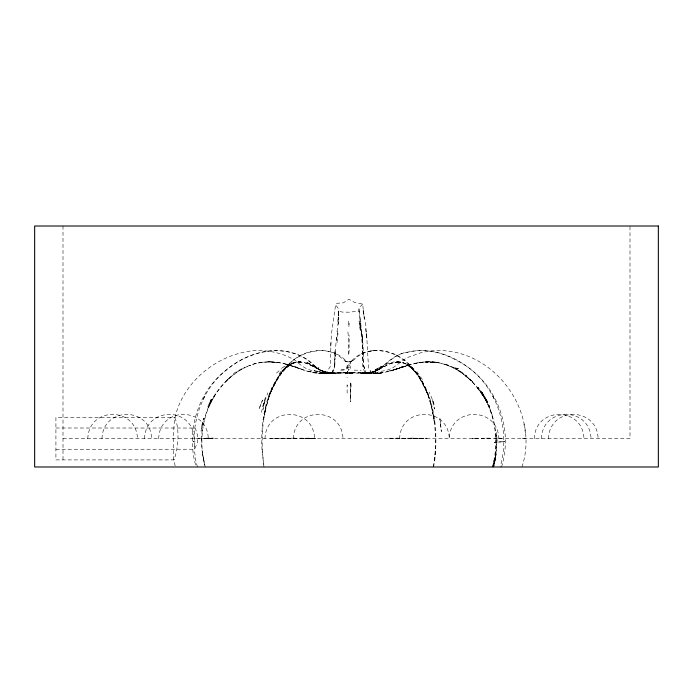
<?xml version="1.0" encoding="UTF-8"?>
<svg xmlns="http://www.w3.org/2000/svg" width="693" height="693" viewBox="0 0 693 693"><rect width="100%" height="100%" fill="white"/><g stroke="black" fill="none" stroke-linecap="round" stroke-linejoin="round"><path stroke-width="0.52" stroke-dasharray="3.46 2.6" d="M348.865 366.588L348.874 364.241M350.493 383.012L350.467 401.767L350.493 383.012L351.134 387.456L350.979 383.021M334.832 365.228L334.91 361.555M363.08 361.036L362.699 345.053M334.684 366.311L334.962 350.441L334.684 366.311L332.38 373.596L323.12 371.613L314.241 366.398L319.603 369.889L310.161 364.717L303.803 362.404L297.999 361.815L300.944 361.824L295.963 362.413L291.779 363.894L293.971 362.734L289.457 365.315L291.892 363.47L285.689 368.416L288.314 366.043C280.293 373.354 274.593 382.848 270.409 392.792L278.3 377.685C271.344 388.6 267.186 400.996 264.657 413.617L264.804 412.959C261.46 430.769 261.278 449.116 264.284 466.987M175.121 465.861L173.588 458.411A20.989 1.351 81.1 0 0 173.441 455.145L173.215 438.227L174.186 423.605A20.764 1.923 -77.4 0 0 174.541 419.741C181.921 382.06 217.463 353.603 255.076 350.545C268.945 350.104 283.082 353.135 295.053 360.282C300.372 364.977 306.037 369.767 313.331 370.79C319.551 372.384 326.152 373.198 332.519 372.921C332.761 369.854 334.667 367.281 334.78 364.163L334.563 366.32L334.736 364.154M383.186 372.6L376.905 373.674L370.729 373.103L370.434 370.547L368.659 368.329C367.056 348.726 367.359 328.638 362.941 309.208L364.301 318.997L362.656 304.062L354.478 302.373L349.003 299.255L343.347 302.824L337.335 303.248L335.707 304.106L331.332 334.754L330.154 366.701L328.006 370.019L327.33 373.146C312.889 375.208 299.367 367.697 285.689 364.284M330.708 346.188L330.899 340.488M362.656 304.062L359.113 307.813L359.069 311.157L348.934 312.188L342.082 312.067L338.738 311.105L338.349 319.421L338.634 308.931L335.559 304.747M350.208 398.328L350.45 389.691L349.8 392.784M433.688 466.987L435.62 450.06C437.508 416.519 430.084 376.472 399.506 357.207C384.624 347.947 362.941 347.479 350.935 361.694L349.826 364.059M348.276 324.696L348.64 318.789M495.963 453.517L496.924 441.302L495.634 457.571L493.737 466.987L496.084 454.287L493.416 466.987L495.963 453.517L494.291 463.409M434.762 460.438L435.62 450.06M337.041 331.609L338.782 318.156M337.032 342.585L337.941 333.74L337.638 330.899L336.59 340.358M348.865 326.628L349.359 322.176M336.573 337.015L335.646 346.985L335.698 356.791M194.291 446.431L194.43 443.953A10.395 2.244 87.2 0 0 194.551 440.999L194.681 437.846A10.334 2.339 -85.5 0 0 194.742 434.026L194.664 432.085A10.499 0.996 -82.4 0 0 194.733 429.868L194.733 429.452A10.49 0.632 -81.2 0 0 194.742 428.482C196.344 417.247 199.497 406.063 204.963 396.084M347.098 373.7L347.436 371.145L347.47 373.718L350.467 373.657L353.716 372.591L345.114 372.895L347.47 373.718M433.368 466.987C436.14 450.199 436.243 432.995 433.42 416.198L434.624 424.038C432.484 407.874 428.3 391.606 419.404 377.754L427.226 392.784C422.825 383.004 417.498 373.241 409.355 366.069L416.311 373.276L411.321 367.844L402.399 362.118L405.188 363.556L400.233 362.136L395.746 361.885L403.213 362.17M347.02 377.72L347.115 377.2M347.973 368.615L348.232 367.29L349.549 367.576M87.803 438.634C88.678 406.384 136.547 406.384 137.422 438.634M101.984 438.634C102.859 406.384 150.719 406.384 151.594 438.634M144.508 438.634C145.383 406.384 193.243 406.384 194.118 438.634M158.68 438.634C159.555 406.384 207.424 406.384 208.29 438.634M264.995 438.634C265.869 406.384 313.73 406.384 314.605 438.634M293.347 438.634C294.213 406.384 342.082 406.384 342.957 438.634M399.653 438.634C400.528 406.384 448.397 406.384 449.272 438.634C450.138 406.384 498.007 406.384 498.882 438.634M534.32 438.634C535.195 406.384 583.056 406.384 583.93 438.634M541.406 438.634C542.281 406.384 590.141 406.384 591.016 438.634M548.492 438.634C549.367 406.384 597.236 406.384 598.102 438.634M492.428 466.987C499.826 439.934 494.958 409.147 477.001 387.24L484.883 398.518C472.825 377.763 450.658 360.507 425.649 361.902L438.912 362.621C416.961 358.073 397.591 371.595 376.334 373.674L364.856 372.929L362.777 366.64L362.274 344.568L358.783 308.584M194.742 428.465L195.131 428.274A10.802 2.547 -82.8 0 1 195.582 429.062L197.626 435.507A8.862 4.972 -86.5 0 1 197.782 437.846L197.141 443.251L194.802 448.795A10.655 1.793 80.9 0 1 194.473 449.237L55.916 449.272M338.106 324.679L339.024 320.521M265.384 397.314L261.14 413.331M493.381 466.987L495.634 457.571M492.749 466.987C499.662 442.212 496.041 414.518 481.652 393.044L488.643 405.63M501.533 466.987C514.033 426.931 495.278 379.712 457.311 360.819C441.658 351.775 422.574 347.661 404.937 352.867C392.862 354.937 385.637 365.176 375.771 370.85L377.442 370.149L369.811 372.591L371.673 372.271L365.09 372.947L350.987 372.903L351.325 373.406M332.259 373.111L333.125 369.949L332.38 373.596C345.478 371.682 359.043 374.333 372.184 372.245L370.348 372.462C384.78 369.655 391.891 353.776 407.415 352.261C428.924 346.968 451.541 354.573 468.659 367.792C498.605 389.942 510.42 431.722 500.199 466.987M521.959 466.987C539.475 414.206 498.128 353.439 442.481 350.589L431.618 350.805L421.595 352.468L406.514 357.883L393.2 367.619L388.08 369.819L377.772 372.236L364.882 372.929L375.857 372.453M391.086 362.43C397.375 361.209 404.002 362.023 409.398 365.653L405.734 363.478L413.782 369.733L410.247 366.129L418.936 376.594L416.337 372.713L422.202 381.904L428.742 396.768C422.046 376.914 407.969 356.167 386.261 351.49C377.928 349.896 368.875 350.104 361.296 354.288C356.193 356.193 352.763 363.972 346.578 361.434C332.484 345.712 306.964 348.336 291.225 362.006C266.32 383.428 260.369 418.867 262.023 450.069L262.041 450.242M197.444 466.987L195.928 461.529L194.239 449.151A10.594 0.494 85.6 0 0 194.274 446.335M262.682 406.522L267.862 392.827M268.962 395.261L272.115 387.439M174.827 417.836C179.782 428.82 178.525 447.297 174.021 459.901L55.916 459.901L55.916 417.377L175.216 417.455M350.069 363.383L350.866 361.607L353.491 359.875L350.935 361.694M203.075 399.575C214.631 375.147 238.236 356.505 264.847 351.49C279.062 349.029 294.17 351.377 306.523 359.009C311.85 362.084 315.211 367.714 320.781 370.391L320.114 370.123L328.135 372.617L326.264 372.21L332.519 372.921L322.669 372.947L332.198 372.947M280.856 371.457L279.487 373.544L285.793 367.169L291.9 362.837L284.295 369.248L287.032 366.406L278.699 376.611L282.571 371.127L273.943 384.788L268.901 396.786C275.372 377.85 288.21 358.229 308.359 352.252C316.277 350.121 324.939 349.74 332.727 352.607C338.6 354.236 342.021 359.641 347.375 362.032L350.866 361.607M276.472 373.094L281.644 368.572M382.761 366.805C376.645 371.405 368.581 375.147 360.81 373.077M379.989 368.763L376.697 370.712L388.6 364.405L393.78 362.508L399.281 361.859L396.379 361.893M233.428 373.536L244.378 367.16M282.094 367.879L288.349 364.284M285.793 367.169L292.533 363.305L290.852 363.964L295.209 362.456L299.878 361.798L289.657 363.487M375.268 369.612L380.968 366.632L375.537 369.993L386.356 364.05M524.471 438.513L525.476 438.348M361.729 353.395L365.237 352.018M394.655 369.629L405.76 365.298M346.734 372.808L320.019 373.033L328.239 372.964M370.712 372.817L374.878 371.292L366.944 373.709L374.878 371.292M522.184 438.591L525.822 438.193L524.757 438.184M385.923 364.379L390.748 362.708M393.477 369.863L402.087 366.857M407.718 365.41L401.749 367.299L414.942 363.461L424.159 362.006L438.478 362.586L424.159 362.006L414.994 363.331C425.658 361.053 436.789 361.477 447.167 364.916L444.577 364.171L454.106 368.096L460.533 371.985L467.619 377.477L466.32 376.264C478.378 386.573 487.456 400.112 492.247 415.254M401.568 367.255L411.703 364.241L395.253 369.542L386.668 371.604L395.253 369.542L410.291 364.587L390.185 371.153M376.671 373.094L377.832 372.765M501.975 438.262L494.767 438.115L499.627 438.175M295.062 438.141L270.227 438.426L287.179 438.175M201.368 438.175L194.525 438.478M333.134 373.293L330.864 373.683L337.422 373.007M398.501 361.755L389.674 363.825L381.349 367.853L383.402 366.458C376.697 371.283 368.052 375.407 359.615 372.947L368.815 372.973M203.785 438.47L212.153 438.21L206.133 438.141M373.925 350.623L368.312 351.342M327.798 373.059L321.561 373.605L327.538 373.068C310.204 375.84 294.386 364.726 277.659 362.491M365.09 372.947L370.599 372.375L361.954 372.938M490.644 438.426L472.037 438.288L478.118 438.262M339.925 372.947L375.814 372.401M327.538 373.068L321.032 373.683L321.483 373.674L309.312 371.457L321.543 373.683L330.206 372.973L322.037 373.51L329.487 372.947M326.724 372.687L330.5 373.683L339.258 372.99L334.849 372.964M489.319 438.167L483.038 438.184M315.61 438.513L287.482 438.383M419.586 438.452L427.079 438.219L387.482 438.227M389.683 438.426L422.098 438.262M329.227 373.258L335.568 372.955M303.144 438.435L315.315 438.219L298.596 438.167M297.791 367.636C282.337 361.781 264.804 359.372 249.073 365.696L250.32 365.176C232.302 372.366 218.018 387.404 209.719 404.721L215.644 393.901C202.677 414.18 198.839 439.57 204.262 462.95L202.625 454.322L205.232 466.987M334.892 372.929C325.329 373.735 317.056 368.667 309.13 364.137L314.969 367.143L304.279 362.621L297.86 361.564L300.797 362.023L296.275 361.971M340.739 370.201L343.953 370.045M279.34 362.482L270.426 361.876L260.542 362.309L263.738 362.11L254.279 363.591L257.398 363.011C245.149 365.939 234.251 372.869 225.39 381.696L230.752 376.689C220.738 385.499 212.43 396.569 207.623 409.061L212.301 399.107C205.284 411.763 201.975 426.325 201.308 440.731L201.299 438.548L201.992 450.086L204.851 466.987M368.373 372.947L367.645 372.973L375.095 372.973L364.882 372.929L376.334 373.631L382.328 372.765L375.303 373.553L376.334 373.631L375.736 373.709L367.585 372.903M305.301 438.461L314.873 438.227M345.417 372.973L352.607 373.007L355.067 372.418L349.315 372.947L352.607 373.007L349.428 373.709L343.797 372.513L347.444 372.938L344.04 372.955L346.933 372.947M332.831 372.973L345.989 372.955M364.856 372.929L365.887 372.825L363.487 365.246L363.444 361.365M55.916 428.005L194.88 428.023M63.002 438.634L629.998 438.634L629.998 226.013M341.173 369.369L344.724 369.378M354.14 370.166L361.2 370.209M362.682 372.903L369.213 372.955M269.863 361.859L267.68 361.815L277.572 362.387M368.633 373.094L365.211 372.999L368.044 373.293M270.426 361.876L268.633 361.815L278.742 362.526M396.422 438.132L412.881 438.47M346.708 367.801L347.609 367.836M323.562 372.652L329.218 372.895L323.189 372.626L314.033 370.495L323.189 372.626M307.848 438.184L311.737 438.348M330.405 373.059L320.313 372.973L328.014 372.955L319.404 372.34M369.369 373.042L370.746 373.111M410.654 438.063L423.579 438.6M454.66 367.905L459.693 368.919L453.967 367.636L454.66 367.905L446.188 364.509M349.445 369.525L348.241 369.282L348.302 370.868M333.03 373.683L329.244 372.704L333.108 373.718L330.232 372.947M286.599 364.258L302.373 369.326M329.279 372.773L332.406 373.718M321.526 370.998L318.745 369.534L325.736 372.41M306.687 362.517L311.625 364.249M306.791 362.517L319.023 367.94M320.876 370.668L312.396 364.206L314.327 365.999C290.471 341.45 250.442 349.411 226.689 369.897C197.28 391.545 185.733 432.501 196.162 466.987M174.021 459.901L173.588 459.121M416.961 371.725L422.643 379.868M482.042 392.411L487.595 401.897L482.042 392.411L487.595 401.897L489.579 406.704L484.866 396.864M492.68 396.075L494.568 399.575M433.757 402.997L432.215 399.229L434.468 409.052L433.757 402.997L429.262 392.03M359.442 311.018L363.028 345.01L363.721 366.302L365.488 371.162M349.74 365.22L351.204 369.698M363.487 365.246L364.509 368.667M347.401 386.114L347.089 384.901L347.158 393.685M347.929 331.938L349.289 348.284L348.77 355.292C347.063 348.57 350.112 341.788 349.003 335.031M362.439 340.133L359.884 318.962M263.946 466.987L262.023 450.069M523.934 423.969L525.415 433.238M365.54 328.629L366.944 338.47L366.588 332.371M362.708 340.947L362.006 334.173L363.028 345.01M362.274 344.568L362.647 358.446M335.126 352.494L335.221 359.243M63.002 226.013L63.002 459.901M338.738 311.105L337.872 322.652L338.738 311.105M347.262 365.176L346.821 370.123L347.262 365.176M202.018 424.852L201.048 431.185L203.551 418.165L202.018 424.852M264.128 402.633L263.054 409.372L265.211 399.991L264.128 402.633M494.499 458.757L492.94 466.987L494.499 458.757M265.124 411.347L263.764 418.615L265.947 407.086L269.057 396.327L265.124 411.347M262.508 400.052L258.948 409.32L262.508 400.052M210.577 400.641L207.917 406.393L211.27 399.177L210.577 400.641M375.944 370.946L369.785 373.007L375.944 370.946M370.66 371.769L365.012 373.683L370.66 371.769M502.728 441.779L494.187 442.281L504.721 441.675L502.728 441.779M382.649 372.704L376.446 373.674L382.649 372.704M208.368 438.184L206.705 438.452L213.357 438.132L208.368 438.184M364.665 373.588L359.615 372.947L364.665 373.588M332.38 373.596L326.914 372.687L332.38 373.596M195.045 442.013L192.94 441.64L195.885 442.16L195.045 442.013M328.647 372.834L320.114 370.123L328.647 372.834M347.375 361.945L344.932 360.975L347.375 362.032M461.599 372.21L455.656 368.511L466.701 376.022L461.599 372.21M472.643 381.678L464.163 374.722L472.643 381.678M483.021 394.109L478.075 387.352L483.541 394.871L483.021 394.109M430.76 403.75L428.577 396.309L431.73 407.181L433.922 418.901L430.76 403.75M360.022 326.394L359.026 320.66L360.412 331.514L360.022 326.394M440.731 425.008L439.899 418.589L441.328 431.574L440.731 425.008M496.959 438.712L496.344 432.614L496.994 440.852L496.959 438.712"/><path stroke-width="1.04" d="M658.35 226.013L34.65 226.013L34.65 466.987L658.35 466.987L658.35 226.013"/></g></svg>
